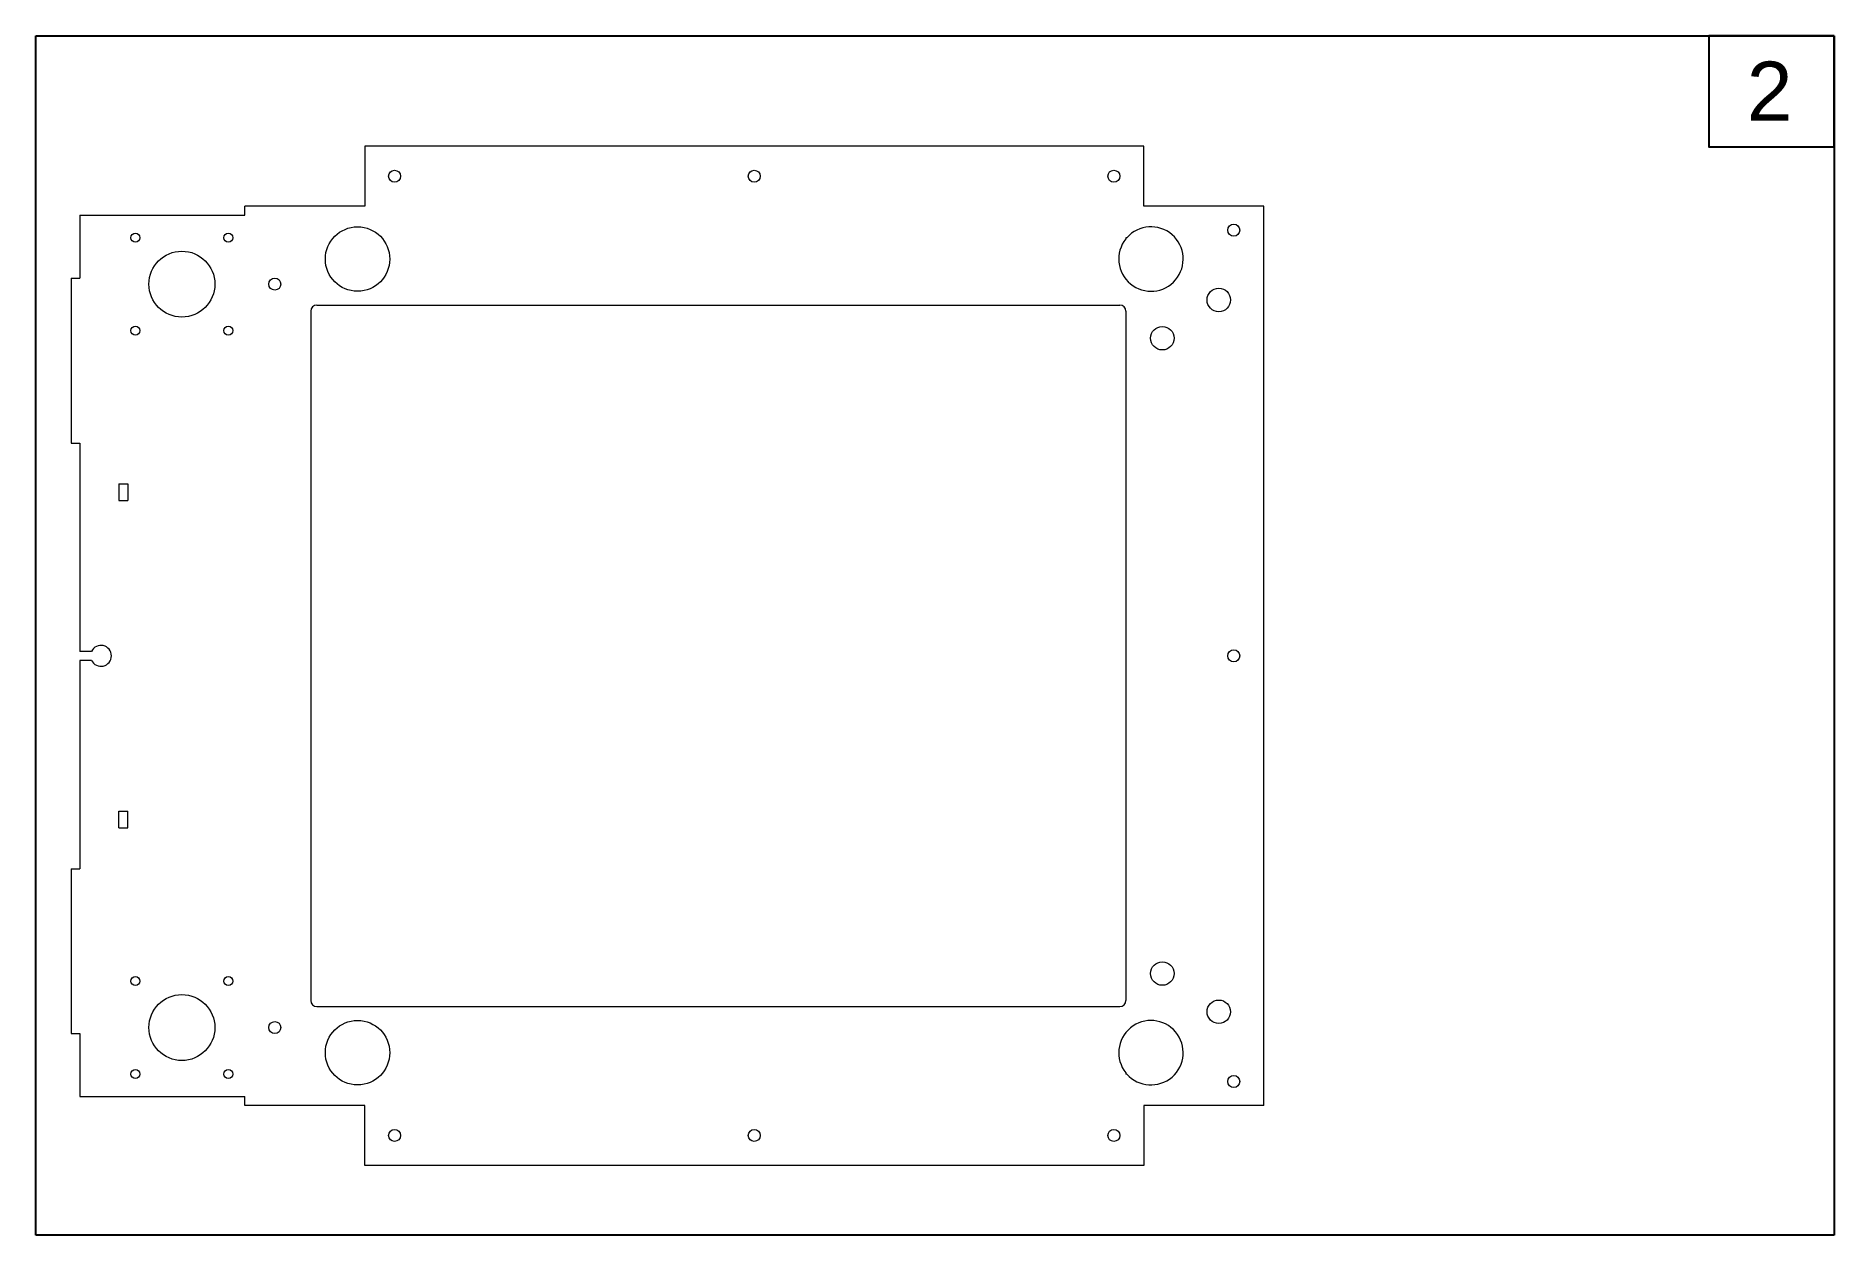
# Model space of a CAD drawing. Header units: millimetres. Extents: x 252 to 852, y 115 to 515.
import ezdxf

# ---------------------------------------------------------------- set-up
doc = ezdxf.new("R2010")
doc.units = ezdxf.units.MM
doc.styles.get("Standard").update_dxf_attribs({"font": 'Arial.ttf'})

msp = doc.modelspace()

# ---------------------------------------------------------------- linework, layer by layer
for p, q in [((252.19, 115.18), (252.19, 515.18)), ((252.19, 515.18), (852.19, 515.18)), ((852.19, 515.18), (852.19, 115.18)), ((852.19, 115.18), (252.19, 115.18))]:
    msp.add_line(p, q)
at = {"color": 7, "linetype": 'Continuous', "lineweight": 15}
for p, q in [((621.88, 478.39), (361.88, 478.39)), ((361.88, 478.39), (361.88, 458.39)), ((621.88, 458.39), (621.88, 478.39)), ((361.88, 458.39), (321.88, 458.39)), ((321.88, 455.39), (321.88, 458.39)), ((661.88, 458.39), (621.88, 458.39)), ((661.88, 158.39), (661.88, 458.39)), ((266.88, 455.39), (321.88, 455.39)), ((266.88, 455.39), (266.88, 434.39)), ((616.2, 447.89), (615.88, 447.89)), ((615.88, 447.89), (615.88, 447.5)), ((263.88, 434.39), (266.88, 434.39)), ((263.88, 434.39), (263.88, 379.39)), ((343.88, 423.39), (343.88, 193.39)), ((345.88, 425.39), (613.88, 425.39)), ((615.88, 423.39), (615.88, 193.39)), ((263.88, 379.39), (266.88, 379.39)), ((266.88, 379.39), (266.88, 309.89)), ((279.88, 365.74), (279.88, 360.24)), ((279.88, 365.74), (282.88, 365.74)), ((279.88, 360.24), (282.88, 360.24)), ((282.88, 365.74), (282.88, 360.24)), ((270.71, 309.89), (266.88, 309.89)), ((270.71, 306.89), (266.88, 306.89)), ((266.88, 306.89), (266.88, 237.39)), ((279.88, 251.04), (279.88, 256.54)), ((279.88, 256.54), (282.88, 256.54)), ((282.88, 251.04), (282.88, 256.54)), ((279.88, 251.04), (282.88, 251.04)), ((263.88, 237.39), (266.88, 237.39)), ((263.88, 237.39), (263.88, 182.39)), ((345.88, 191.39), (613.88, 191.39)), ((263.88, 182.39), (266.88, 182.39)), ((266.88, 182.39), (266.88, 161.39)), ((615.88, 169.27), (615.88, 168.89)), ((616.2, 168.89), (615.88, 168.89)), ((266.88, 161.39), (321.88, 161.39)), ((321.88, 158.39), (321.88, 161.39)), ((361.88, 158.39), (321.88, 158.39)), ((361.88, 138.39), (361.88, 158.39)), ((621.88, 158.39), (621.88, 138.39)), ((661.88, 158.39), (621.88, 158.39)), ((621.88, 138.39), (361.88, 138.39))]:
    msp.add_line(p, q, dxfattribs=at)
msp.add_lwpolyline([(852.19, 515.18), (810.41, 515.18), (810.41, 478.21), (852.19, 478.21)], close=True)
for centre, radius in [((371.88, 468.39), 2), ((491.88, 468.39), 2), ((611.88, 468.39), 2), ((359.5, 440.76), 10.75), ((651.88, 450.39), 2), ((285.38, 447.89), 1.5), ((316.38, 447.89), 1.5), ((300.88, 432.39), 11), ((331.88, 432.39), 2), ((646.88, 427.11), 3.92), ((285.38, 416.89), 1.5), ((316.38, 416.89), 1.5), ((628.05, 414.36), 3.92), ((651.88, 308.39), 2), ((628.05, 202.41), 3.92), ((285.38, 199.89), 1.5), ((316.38, 199.89), 1.5), ((300.88, 184.39), 11), ((646.88, 189.66), 3.91), ((331.88, 184.39), 2), ((359.5, 176.01), 10.75), ((285.38, 168.89), 1.5), ((316.38, 168.89), 1.5), ((651.88, 166.39), 2), ((371.88, 148.39), 2), ((491.88, 148.39), 2), ((611.88, 148.39), 2)]:
    msp.add_circle(centre, radius, dxfattribs=at)
for centre, radius, start, end in [((624.25, 440.76), 10.75, 141.17548, 138.48694), ((345.88, 423.39), 2, 90, 180), ((613.88, 423.39), 2, 0, 90), ((273.88, 308.39), 3.5, 205.37693, 154.62307), ((345.88, 193.39), 2, 180, 270), ((613.88, 193.39), 2, 270, 0), ((624.25, 176.01), 10.75, 221.51306, 218.82452)]:
    msp.add_arc(centre, radius, start, end, dxfattribs=at)

# ---------------------------------------------------------------- texts
msp.add_text('2', height=19.71).set_placement((823.04, 486.9))

doc.saveas('drawing.dxf')
